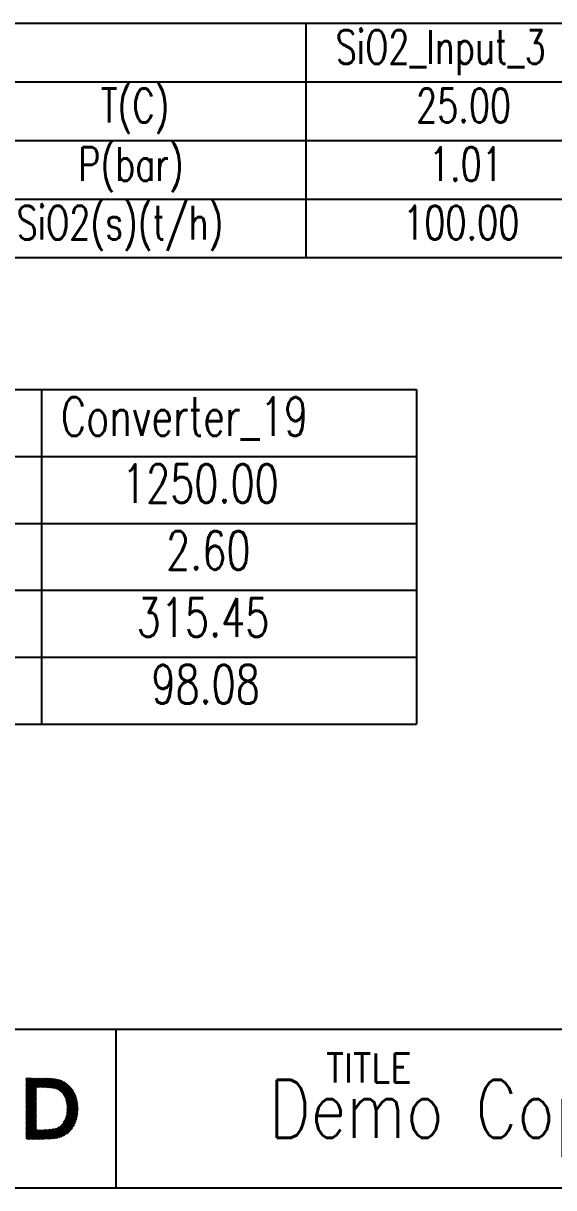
# Model space of a CAD drawing. Extents: x 0 to 420, y -1 to 296.
# Drawn here: x 227.4 to 282.4, y -0.6 to 120 of the extents above; entities that cross this region are included whole.
import ezdxf
from ezdxf.enums import TextEntityAlignment as Align

# ---------------------------------------------------------------- set-up
doc = ezdxf.new("R2010")
doc.units = 0
doc.layers.get('0').update_dxf_attribs({"color": 15, "linetype": 'CONTINUOUS'})
doc.layers.add('SCD_ANN', color=14, linetype='CONTINUOUS')
doc.layers.add('SCD_DRAW', color=11, linetype='CONTINUOUS')
doc.styles.add('ROMANS', font='ROMANS')
doc.styles.get("Standard").update_dxf_attribs({"font": 'STANDARD'})

# ---------------------------------------------------------------- blocks, each defined once
blk = doc.blocks.new('FM_A3_Rectangle_Logo')
at = {"linetype": 'CONTINUOUS'}
for p, q in [((-0.226262, 15.804123), (420.273738, 15.804123)), ((237.023738, 15.804123), (237.023738, -0.603703)), ((227.740446, 10.69963), (227.806263, 10.765142)), ((227.740446, 10.69963), (227.806263, 10.765142)), ((227.740446, 10.572645), (227.932582, 10.763891)), ((227.740446, 10.572645), (227.932582, 10.763891)), ((227.740446, 10.445665), (228.058897, 10.762641)), ((227.740446, 10.445665), (228.058897, 10.762641)), ((227.740446, 10.31868), (228.185216, 10.76139)), ((227.740446, 10.31868), (228.185216, 10.76139)), ((227.740446, 10.191695), (228.311535, 10.76014)), ((227.740446, 10.191695), (228.311535, 10.76014)), ((227.740446, 10.064705), (228.437859, 10.758889)), ((227.740446, 10.064705), (228.437859, 10.758889)), ((227.740446, 9.93772), (228.564179, 10.757639)), ((227.740446, 9.93772), (228.564179, 10.757639)), ((227.740446, 9.810735), (228.690498, 10.756388)), ((227.740446, 9.810735), (228.690498, 10.756388)), ((227.740446, 9.683775), (228.816793, 10.755138)), ((227.740446, 9.683775), (228.816793, 10.755138)), ((227.740446, 9.55679), (228.943112, 10.753888)), ((227.740446, 9.55679), (228.943112, 10.753888)), ((227.740446, 9.429805), (229.069431, 10.752637)), ((227.740446, 9.429805), (229.069431, 10.752637)), ((227.740446, 9.302633), (229.195922, 10.751371)), ((227.740446, 9.302633), (229.195922, 10.751371)), ((227.740446, 9.175648), (229.322152, 10.750032)), ((227.740446, 9.175648), (229.322152, 10.750032)), ((227.740446, 9.048663), (229.448271, 10.748582)), ((227.740446, 9.048663), (229.448271, 10.748582)), ((227.740446, 8.921866), (229.574051, 10.746982)), ((227.740446, 8.921866), (229.574051, 10.746982)), ((227.740446, 8.794881), (229.699808, 10.745172)), ((227.740446, 8.794881), (229.699808, 10.745172)), ((227.740446, 8.667896), (228.820265, 9.742715)), ((227.740446, 8.667896), (228.820265, 9.742715)), ((228.874391, 9.796591), (229.825278, 10.743076)), ((228.874391, 9.796591), (229.825278, 10.743076)), ((229.004396, 9.799412), (229.949957, 10.740595)), ((229.004396, 9.799412), (229.949957, 10.740595)), ((229.134815, 9.802242), (230.074486, 10.737562)), ((229.134815, 9.802242), (230.074486, 10.737562)), ((229.265086, 9.804924), (230.198247, 10.733766)), ((229.265086, 9.804924), (230.198247, 10.733766)), ((229.392935, 9.80563), (230.320508, 10.728908)), ((229.392935, 9.80563), (230.320508, 10.728908)), ((229.519154, 9.804279), (230.441645, 10.7225)), ((229.519154, 9.804279), (230.441645, 10.7225)), ((229.643674, 9.801238), (230.560601, 10.71392)), ((229.643674, 9.801238), (230.560601, 10.71392)), ((229.767396, 9.796685), (230.677217, 10.702294)), ((229.767396, 9.796685), (230.677217, 10.702294)), ((229.889038, 9.790779), (230.789413, 10.686986)), ((229.889038, 9.790779), (230.789413, 10.686986)), ((230.009329, 9.783528), (230.897569, 10.667656)), ((230.009329, 9.783528), (230.897569, 10.667656)), ((230.12851, 9.774867), (231.002507, 10.644818)), ((230.12851, 9.774867), (231.002507, 10.644818)), ((230.245878, 9.764707), (231.104849, 10.619701)), ((230.245878, 9.764707), (231.104849, 10.619701)), ((230.361462, 9.752771), (231.204385, 10.591792)), ((230.361462, 9.752771), (231.204385, 10.591792)), ((230.474767, 9.738558), (231.300781, 10.560748)), ((230.474767, 9.738558), (231.300781, 10.560748)), ((230.584709, 9.721006), (231.394146, 10.526696)), ((230.584709, 9.721006), (231.394146, 10.526696)), ((230.688784, 9.697615), (231.484597, 10.489743)), ((230.688784, 9.697615), (231.484597, 10.489743)), ((230.785862, 9.668868), (231.571138, 10.450509)), ((230.785862, 9.668868), (231.571138, 10.450509)), ((230.879294, 9.634882), (231.656079, 10.408071)), ((230.879294, 9.634882), (231.656079, 10.408071)), ((230.968095, 9.596288), (231.738367, 10.362994)), ((230.968095, 9.596288), (231.738367, 10.362994)), ((231.052973, 9.553086), (231.818507, 10.315076)), ((231.052973, 9.553086), (231.818507, 10.315076)), ((231.133206, 9.505962), (231.895679, 10.264906)), ((231.133206, 9.505962), (231.895679, 10.264906)), ((231.209452, 9.454871), (231.970387, 10.212283)), ((231.209452, 9.454871), (231.970387, 10.212283)), ((231.281793, 9.40002), (232.042605, 10.15731)), ((231.281793, 9.40002), (232.042605, 10.15731)), ((231.350502, 9.341426), (232.112524, 10.09992)), ((231.350502, 9.341426), (232.112524, 10.09992)), ((231.415613, 9.27925), (232.180104, 10.040203)), ((231.415613, 9.27925), (232.180104, 10.040203)), ((231.476473, 9.214412), (232.244586, 9.978969)), ((231.476473, 9.214412), (232.244586, 9.978969)), ((231.534676, 9.14536), (232.307608, 9.914714)), ((231.534676, 9.14536), (232.307608, 9.914714)), ((231.589496, 9.072942), (232.368371, 9.848211)), ((231.589496, 9.072942), (232.368371, 9.848211)), ((231.640819, 8.997439), (232.426713, 9.779695)), ((231.640819, 8.997439), (232.426713, 9.779695)), ((231.688995, 8.918408), (232.483012, 9.708749)), ((231.688995, 8.918408), (232.483012, 9.708749)), ((227.740446, 8.541313), (228.819827, 9.615696)), ((227.740446, 8.541313), (228.819827, 9.615696)), ((227.740446, 8.414328), (228.819387, 9.488274)), ((227.740446, 8.414328), (228.819387, 9.488274)), ((227.740446, 8.287343), (228.818948, 9.360852)), ((227.740446, 8.287343), (228.818948, 9.360852)), ((227.740446, 8.160792), (228.81851, 9.233864)), ((227.740446, 8.160792), (228.81851, 9.233864)), ((227.740446, 8.033807), (228.818071, 9.106442)), ((227.740446, 8.033807), (228.818071, 9.106442)), ((227.740446, 7.906822), (228.817631, 8.97902)), ((227.740446, 7.906822), (228.817631, 8.97902)), ((227.740446, 7.77912), (228.81719, 8.850878)), ((227.740446, 7.77912), (228.81719, 8.850878)), ((227.740446, 7.652135), (228.81675, 8.723456)), ((227.740446, 7.652135), (228.81675, 8.723456)), ((227.740455, 7.525158), (228.816311, 8.596034)), ((227.740455, 7.525158), (228.816311, 8.596034)), ((227.740497, 7.39791), (228.81587, 8.468305)), ((227.740497, 7.39791), (228.81587, 8.468305)), ((231.733874, 8.836094), (232.537092, 9.635593)), ((231.733874, 8.836094), (232.537092, 9.635593)), ((231.775417, 8.750592), (232.588901, 9.560311)), ((231.775417, 8.750592), (232.588901, 9.560311)), ((231.813701, 8.661714), (232.63855, 9.482745)), ((231.813701, 8.661714), (232.63855, 9.482745)), ((231.848658, 8.569525), (232.685978, 9.402968)), ((231.848658, 8.569525), (232.685978, 9.402968)), ((231.880372, 8.473602), (232.731353, 9.320642)), ((231.880372, 8.473602), (232.731353, 9.320642)), ((231.908542, 8.374656), (232.7743, 9.236406)), ((231.908542, 8.374656), (232.7743, 9.236406)), ((231.933236, 8.272251), (232.814989, 9.149922)), ((231.933236, 8.272251), (232.814989, 9.149922)), ((231.954359, 8.166398), (232.853365, 9.061242)), ((231.954359, 8.166398), (232.853365, 9.061242)), ((231.971851, 8.056824), (232.889466, 8.970191)), ((231.971851, 8.056824), (232.889466, 8.970191)), ((231.985577, 7.943502), (232.923227, 8.876811)), ((231.985577, 7.943502), (232.923227, 8.876811)), ((231.985577, 7.943502), (232.923227, 8.876811)), ((231.995402, 7.826296), (232.954611, 8.781065)), ((231.995402, 7.826296), (232.954611, 8.781065)), ((231.999327, 7.449248), (233.034046, 8.479177)), ((231.999327, 7.449248), (233.034046, 8.479177)), ((232.001165, 7.705048), (232.983576, 8.682911)), ((232.001165, 7.705048), (232.983576, 8.682911)), ((232.001165, 7.705048), (232.983576, 8.682911)), ((232.002675, 7.579566), (233.010073, 8.5823)), ((232.002675, 7.579566), (233.010073, 8.5823)), ((227.740574, 7.271002), (228.815431, 8.340883)), ((227.740574, 7.271002), (228.815431, 8.340883)), ((227.740688, 7.14413), (228.814992, 8.21346)), ((227.740688, 7.14413), (228.814992, 8.21346)), ((227.740837, 7.017286), (228.814552, 8.08603)), ((227.740837, 7.017286), (228.814552, 8.08603)), ((227.741024, 6.890486), (228.814113, 7.958608)), ((227.741024, 6.890486), (228.814113, 7.958608)), ((227.741249, 6.763725), (228.813674, 7.831185)), ((227.741249, 6.763725), (228.813674, 7.831185)), ((227.741509, 6.63861), (228.81324, 7.705379)), ((227.741509, 6.63861), (228.81324, 7.705379)), ((227.741814, 6.511928), (228.812805, 7.577961)), ((227.741814, 6.511928), (228.812805, 7.577961)), ((227.742161, 6.385288), (228.812412, 7.450585)), ((227.742161, 6.385288), (228.812412, 7.450585)), ((227.742554, 6.257994), (228.812066, 7.322554)), ((227.742554, 6.257994), (228.812066, 7.322554)), ((230.011707, 4.454997), (233.1256, 7.554475)), ((230.011707, 4.454997), (233.1256, 7.554475)), ((230.144912, 4.460601), (233.122821, 7.424724)), ((230.144912, 4.460601), (233.122821, 7.424724)), ((230.278998, 4.467549), (233.116077, 7.291494)), ((230.278998, 4.467549), (233.116077, 7.291494)), ((231.610335, 6.17321), (233.124844, 7.680707)), ((231.610335, 6.17321), (233.124844, 7.680707)), ((231.772058, 6.461123), (233.120791, 7.803612)), ((231.772058, 6.461123), (233.120791, 7.803612)), ((231.856516, 6.672175), (233.113577, 7.923417)), ((231.856516, 6.672175), (233.113577, 7.923417)), ((231.91123, 6.853621), (233.103329, 8.040201)), ((231.91123, 6.853621), (233.103329, 8.040201)), ((231.948516, 7.017759), (233.090153, 8.154111)), ((231.948516, 7.017759), (233.090153, 8.154111)), ((231.973809, 7.16992), (233.074158, 8.265174)), ((231.973809, 7.16992), (233.074158, 8.265174)), ((231.990125, 7.313145), (233.055426, 8.373514)), ((231.990125, 7.313145), (233.055426, 8.373514)), ((227.742993, 6.131445), (228.811771, 7.195276)), ((227.742993, 6.131445), (228.811771, 7.195276)), ((227.743482, 6.004947), (228.811529, 7.068049)), ((227.743482, 6.004947), (228.811529, 7.068049)), ((227.744024, 5.87863), (228.81134, 6.941004)), ((227.744024, 5.87863), (228.81134, 6.941004)), ((227.744625, 5.752243), (228.811207, 6.813887)), ((227.744625, 5.752243), (228.811207, 6.813887)), ((227.745291, 5.625921), (228.811134, 6.686829)), ((227.745291, 5.625921), (228.811134, 6.686829)), ((227.746018, 5.501228), (228.811125, 6.561404)), ((227.746018, 5.501228), (228.811125, 6.561404)), ((227.746837, 5.375057), (228.811188, 6.434481)), ((227.746837, 5.375057), (228.811188, 6.434481)), ((227.74775, 5.248982), (228.811331, 6.307638)), ((227.74775, 5.248982), (228.811331, 6.307638)), ((227.748774, 5.123413), (228.811565, 6.181284)), ((227.748774, 5.123413), (228.811565, 6.181284)), ((227.749942, 4.997591), (228.811911, 6.054643)), ((227.749942, 4.997591), (228.811911, 6.054643)), ((230.415462, 4.476396), (233.104707, 7.153191)), ((230.415462, 4.476396), (233.104707, 7.153191)), ((230.554577, 4.487882), (233.087928, 7.009505)), ((230.554577, 4.487882), (233.087928, 7.009505)), ((230.69784, 4.503246), (233.064608, 6.859056)), ((230.69784, 4.503246), (233.064608, 6.859056)), ((230.846707, 4.524439), (233.033317, 6.700926)), ((230.846707, 4.524439), (233.033317, 6.700926)), ((231.00502, 4.555034), (232.991755, 6.532571)), ((231.00502, 4.555034), (232.991755, 6.532571)), ((231.179262, 4.601522), (232.936292, 6.350418)), ((231.179262, 4.601522), (232.936292, 6.350418)), ((231.380636, 4.674978), (232.86026, 6.147753)), ((231.380636, 4.674978), (232.86026, 6.147753)), ((227.751297, 4.871955), (228.812395, 5.928141)), ((227.751297, 4.871955), (228.812395, 5.928141)), ((227.752916, 4.746714), (228.813066, 5.801956)), ((227.752916, 4.746714), (228.813066, 5.801956)), ((227.754975, 4.621779), (228.81402, 5.67592)), ((227.754975, 4.621779), (228.81402, 5.67592)), ((227.758072, 4.497877), (228.81551, 5.550418)), ((227.758072, 4.497877), (228.81551, 5.550418)), ((227.821996, 4.434014), (228.825966, 5.433337)), ((227.821996, 4.434014), (228.825966, 5.433337)), ((227.946219, 4.430677), (228.934324, 5.414208)), ((227.946219, 4.430677), (228.934324, 5.414208)), ((228.072272, 4.429161), (229.054875, 5.407216)), ((228.072272, 4.429161), (229.054875, 5.407216)), ((228.199057, 4.428481), (229.17926, 5.404147)), ((228.199057, 4.428481), (229.17926, 5.404147)), ((228.326494, 4.428343), (229.306173, 5.403488)), ((228.326494, 4.428343), (229.306173, 5.403488)), ((228.454342, 4.428615), (229.434925, 5.404659)), ((228.454342, 4.428615), (229.434925, 5.404659)), ((228.454342, 4.428615), (229.434925, 5.404659)), ((228.582529, 4.429224), (229.565246, 5.407392)), ((228.582529, 4.429224), (229.565246, 5.407392)), ((228.711012, 4.430127), (229.697021, 5.411571)), ((228.711012, 4.430127), (229.697021, 5.411571)), ((228.711012, 4.430127), (229.697021, 5.411571)), ((228.761697, 5.38182), (228.761697, 5.38182)), ((228.839765, 4.431299), (229.830232, 5.417181)), ((228.839765, 4.431299), (229.830232, 5.417181)), ((228.96877, 4.432722), (229.964942, 5.424282)), ((228.96877, 4.432722), (229.964942, 5.424282)), ((229.097974, 4.434384), (230.101257, 5.433021)), ((229.097974, 4.434384), (230.101257, 5.433021)), ((229.227415, 4.436241), (230.239849, 5.443987)), ((229.227415, 4.436241), (230.239849, 5.443987)), ((229.357082, 4.438322), (230.382224, 5.458718)), ((229.357082, 4.438322), (230.382224, 5.458718)), ((229.487077, 4.440691), (230.531406, 5.480185)), ((229.487077, 4.440691), (230.531406, 5.480185)), ((229.617398, 4.443424), (230.693786, 5.514828)), ((229.617398, 4.443424), (230.693786, 5.514828)), ((229.748187, 4.446622), (230.885337, 5.578508)), ((229.748187, 4.446622), (230.885337, 5.578508)), ((229.879532, 4.45042), (231.151458, 5.716457)), ((229.879532, 4.45042), (231.151458, 5.716457)), ((230.087646, 5.432073), (230.087646, 5.432073)), ((231.620107, 4.786356), (232.748747, 5.909771)), ((231.620107, 4.786356), (232.748747, 5.909771)), ((231.947079, 4.985268), (232.546193, 5.581608)), ((231.947079, 4.985268), (232.546193, 5.581608)), ((230.786213, 4.57709), (230.786213, 4.57709)), ((-0.226262, -0.603703), (420.273738, -0.603703))]:
    blk.add_line(p, q, dxfattribs=at)
blk.add_text('TITLE', height=3, dxfattribs=at).set_placement((263.264254, 11.797449), align=Align.MIDDLE)
blk = doc.blocks.new('ANNBLK_157')
at = {"layer": 'SCD_ANN', "linetype": 'CONTINUOUS'}
for p, q in [((0, 0), (0, -24.266667)), ((0, 0), (105.6, 0)), ((31.733333, 0), (31.733333, -24.266667)), ((68.666667, 0), (68.666667, -24.266667)), ((105.6, 0), (105.6, -24.266667)), ((0, -6.066667), (105.6, -6.066667)), ((0, -12.133333), (105.6, -12.133333)), ((0, -18.2), (105.6, -18.2)), ((0, -24.266667), (105.6, -24.266667))]:
    blk.add_line(p, q, dxfattribs=at)
blk = doc.blocks.new('ANNBLK_158')
at = {"layer": 'SCD_ANN', "linetype": 'CONTINUOUS'}
for p, q in [((0, 0), (176, 0)), ((137.142857, 0), (137.142857, -34.666667)), ((176, 0), (176, -34.666667)), ((0, -6.933333), (176, -6.933333)), ((0, -13.866667), (176, -13.866667)), ((0, -20.8), (176, -20.8)), ((0, -27.733333), (176, -27.733333)), ((0, -34.666667), (176, -34.666667))]:
    blk.add_line(p, q, dxfattribs=at)

msp = doc.modelspace()

# ---------------------------------------------------------------- block references
at = {"layer": 'SCD_ANN'}
ref = msp.add_blockref('ANNBLK_157', (225, 120), dxfattribs=at)
ref.add_attrib('ANNOT1', ' T(C) ', (233.733333, 109.733333), dxfattribs={"height": 3.5, "width": 0.8})
ref.add_attrib('ANNOT2', ' P(bar) ', (231.4, 103.666667), dxfattribs={"height": 3.5, "width": 0.8})
ref.add_attrib('ANNOT3', ' SiO2(s)(t/h) ', (225, 97.6), dxfattribs={"height": 3.5, "width": 0.8})
ref.add_attrib('ANNOT4', ' SiO2_Input_3 ', (258.066667, 115.8), dxfattribs={"height": 3.5, "width": 0.8})
ref.add_attrib('ANNOT5', ' 25.00 ', (266.4, 109.733333), dxfattribs={"height": 3.5, "width": 0.8})
ref.add_attrib('ANNOT6', ' 1.01 ', (267.733333, 103.666667), dxfattribs={"height": 3.5, "width": 0.8})
ref.add_attrib('ANNOT7', ' 100.00 ', (265.066667, 97.6), dxfattribs={"height": 3.5, "width": 0.8})
ref.add_attrib('ANNOT8', ' SiO2_Input_14 ', (293.666667, 115.8), dxfattribs={"height": 3.5, "width": 0.8})
ref.add_attrib('ANNOT9', ' 25.00 ', (303.333333, 109.733333), dxfattribs={"height": 3.5, "width": 0.8})
ref.add_attrib('ANNOT10', ' 1.01 ', (304.666667, 103.666667), dxfattribs={"height": 3.5, "width": 0.8})
ref.add_attrib('ANNOT11', ' 17.00 ', (303.333333, 97.6), dxfattribs={"height": 3.5, "width": 0.8})
ref = msp.add_blockref('ANNBLK_158', (92.209242, 82.069319), dxfattribs=at)
ref.add_attrib('ANNOT15', ' Converter_19 ', (229.352099, 77.269319), dxfattribs={"height": 4, "width": 0.8})
ref.add_attrib('ANNOT16', ' 1250.00 ', (235.675909, 70.335986), dxfattribs={"height": 4, "width": 0.8})
ref.add_attrib('ANNOT17', ' 2.60 ', (240.247337, 63.402652), dxfattribs={"height": 4, "width": 0.8})
ref.add_attrib('ANNOT18', ' 315.45 ', (237.199718, 56.469319), dxfattribs={"height": 4, "width": 0.8})
ref.add_attrib('ANNOT19', ' 98.08 ', (238.723528, 49.535986), dxfattribs={"height": 4, "width": 0.8})
at = {"layer": 'SCD_DRAW', "color": 10}
msp.add_blockref('FM_A3_Rectangle_Logo', (0, 0), dxfattribs=at)

# ---------------------------------------------------------------- texts
at = {"layer": 'SCD_DRAW', "color": 8, "style": 'ROMANS', "width": 0.8}
msp.add_text('Demo Copper Smelter Part1', height=6, dxfattribs=at).set_placement((252.903248, 4.557674))

doc.saveas('drawing.dxf')
